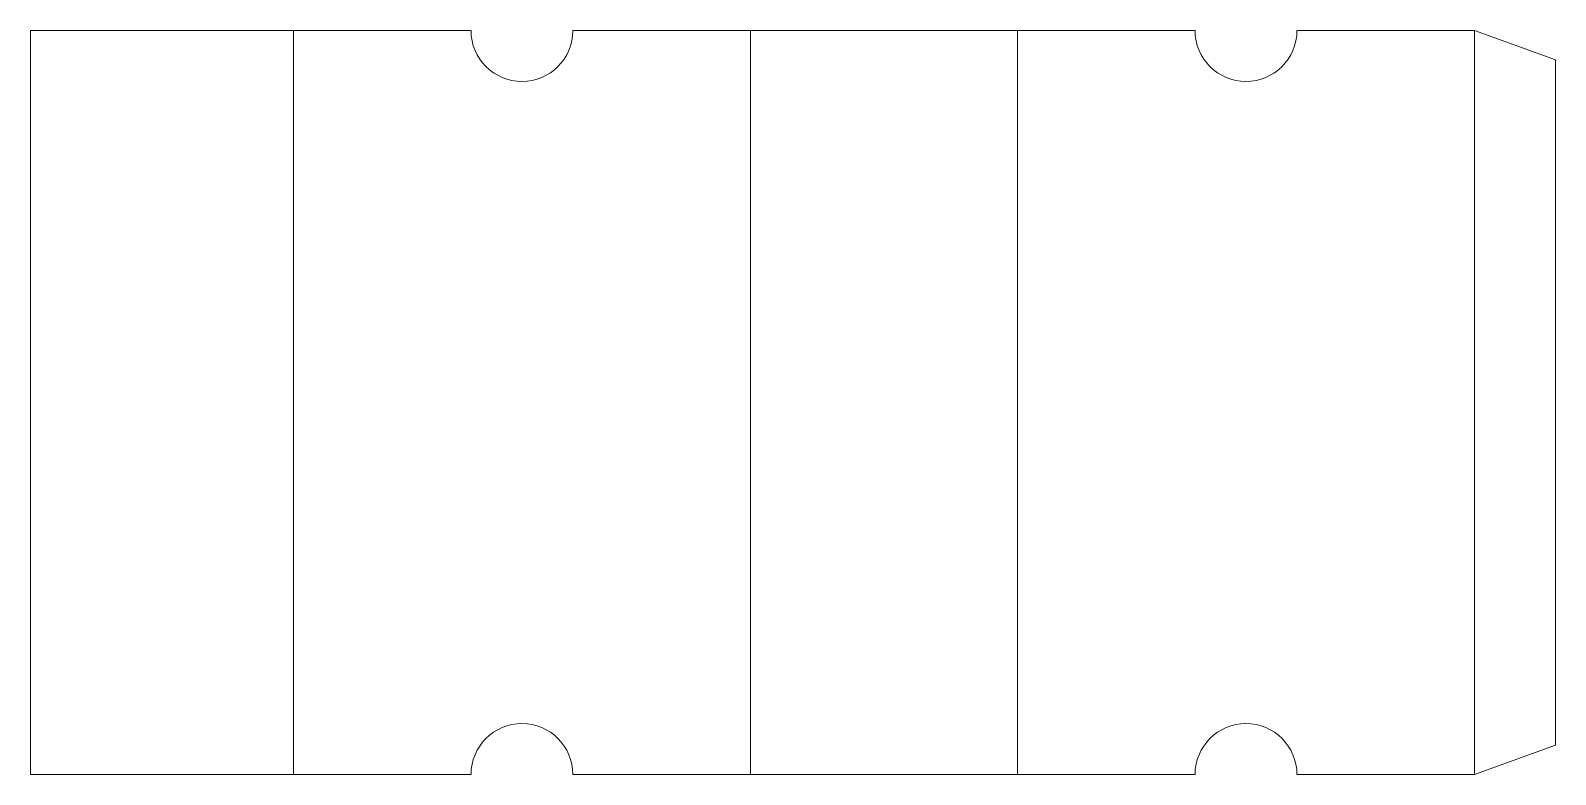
# Model space of a CAD drawing. Header units: millimetres. Extents: x -112 to 188, y -108 to 38.
import ezdxf

# ---------------------------------------------------------------- set-up
doc = ezdxf.new("R2010")
doc.units = ezdxf.units.MM

msp = doc.modelspace()

# ---------------------------------------------------------------- linework, layer by layer
at = {"color": 7, "linetype": 'Continuous', "lineweight": 15}
for p, q in [((-111.75, 37.89), (-25.3, 37.89)), ((-111.75, 37.89), (-111.75, -108.11)), ((-60.15, 37.89), (-60.15, -108.11)), ((-5.3, 37.89), (116.8, 37.89)), ((29.55, 37.89), (29.55, -108.11)), ((81.95, 37.89), (81.95, -108.11)), ((171.65, 37.89), (136.8, 37.89)), ((171.65, 37.89), (171.65, -108.11)), ((171.65, 37.89), (187.55, 32.11)), ((187.55, 32.11), (187.55, -102.32)), ((187.55, -102.32), (171.65, -108.11)), ((-111.75, -108.11), (-25.3, -108.11)), ((-5.3, -108.11), (116.8, -108.11)), ((171.65, -108.11), (136.8, -108.11))]:
    msp.add_line(p, q, dxfattribs=at)
for centre, start, end in [((-15.3, 37.89), 180, 0), ((126.8, 37.89), 180, 0), ((-15.3, -108.11), 0, 180), ((126.8, -108.11), 0, 180)]:
    msp.add_arc(centre, 10, start, end, dxfattribs=at)

doc.saveas('drawing.dxf')
